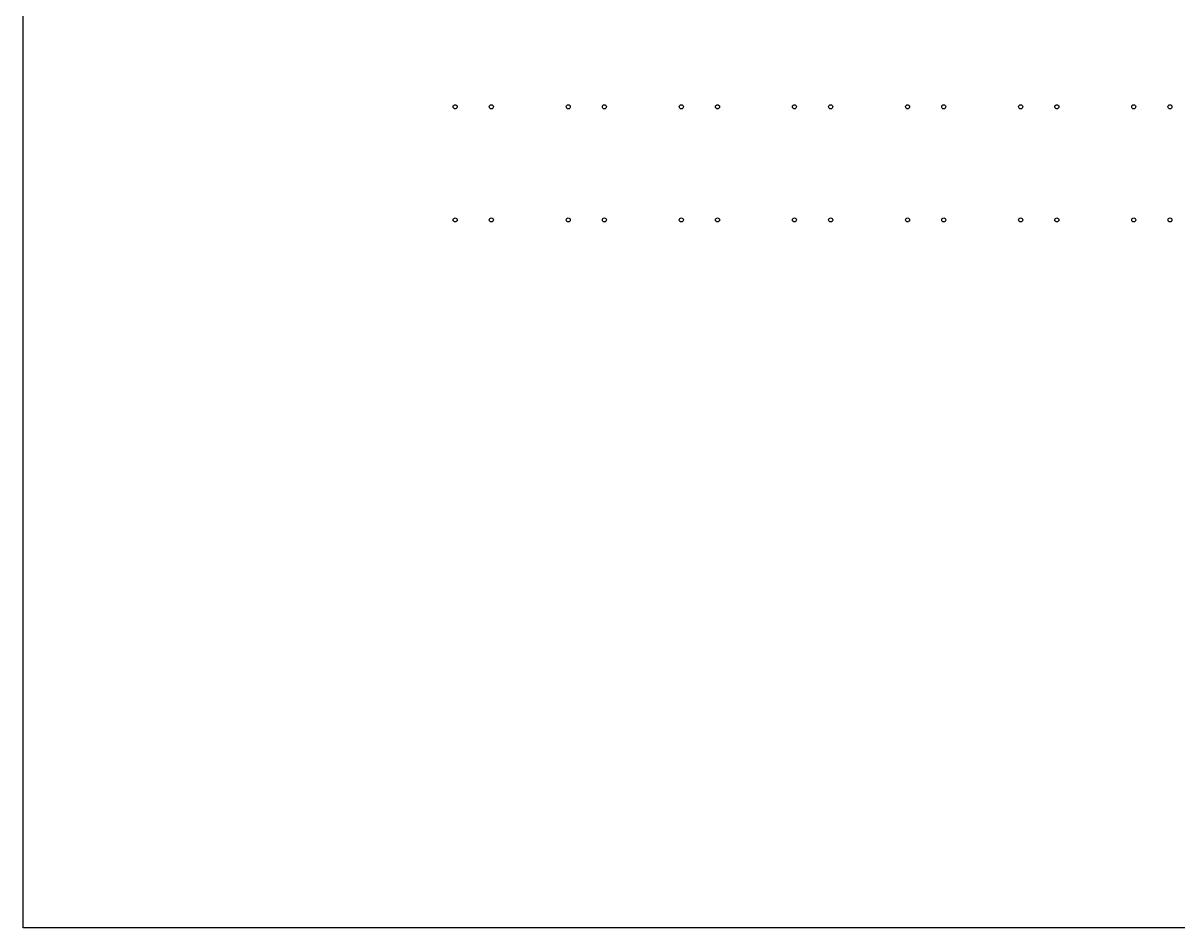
# Model space of a CAD drawing. Header units: millimetres. Extents: x -1273 to 1228, y -1403 to 598.
# Drawn here: x -1273 to 4, y -1403 to -402 of the extents above; entities that cross this region are included whole.
import ezdxf

# ---------------------------------------------------------------- set-up
doc = ezdxf.new("R2010")
doc.units = ezdxf.units.MM
doc.layers.get('0').update_dxf_attribs({"linetype": 'CONTINUOUS'})

msp = doc.modelspace()

# ---------------------------------------------------------------- linework, layer by layer
msp.add_lwpolyline([(1227.5, -1402.5), (-1272.5, -1402.5), (-1272.5, 597.5), (1227.5, 597.5)], close=True)
for centre in [(-795, -495), (-755, -495), (-670, -495), (-630, -495), (-545, -495), (-505, -495), (-420, -495), (-380, -495), (-295, -495), (-255, -495), (-170, -495), (-130, -495), (-45, -495), (-5, -495), (-795, -620), (-755, -620), (-670, -620), (-630, -620), (-545, -620), (-505, -620), (-420, -620), (-380, -620), (-295, -620), (-255, -620), (-170, -620), (-130, -620), (-45, -620), (-5, -620)]:
    msp.add_circle(centre, 2.25)

doc.saveas('drawing.dxf')
